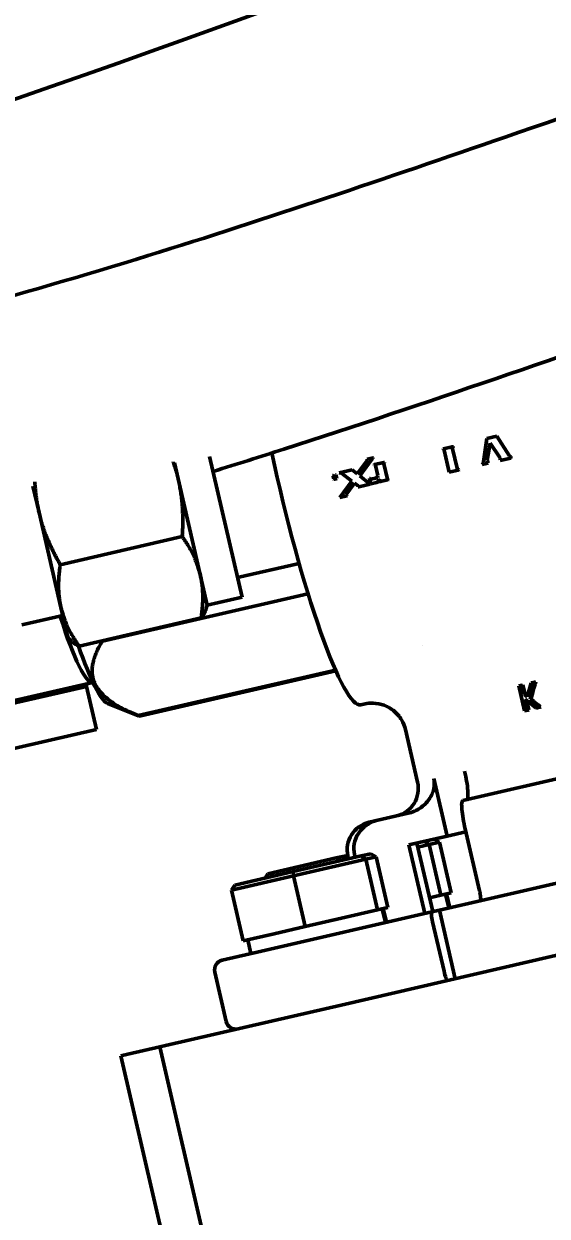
# Model space of a CAD drawing. Header units: inches. Extents: x 11 to 1621, y 11 to 1332.
# Drawn here: x 1264.19 to 1265.652, y 306.435 to 309.768 of the extents above; entities that cross this region are included whole.
import ezdxf

# ---------------------------------------------------------------- set-up
doc = ezdxf.new("R2010")
doc.units = ezdxf.units.IN
doc.header["$LTSCALE"] = 48
doc.header["$MEASUREMENT"] = 0
doc.layers.add('Dimension (ANSI)', color=7, linetype='Continuous', lineweight=25)
doc.layers.add('Visible (ANSI)', color=7, linetype='Continuous', lineweight=50)
doc.styles.add('Dimension Text', font='tahoma.ttf')
doc.dimstyles.new('ELC FT', dxfattribs={"dimscale": 48, "dimtxt": 0.12, "dimasz": 0.098425, "dimexe": 0.05, "dimexo": 0.1, "dimgap": 0.031496, "dimtad": 1, "dimdec": 5, "dimzin": 3, "dimdsep": 46, "dimlunit": 4, "dimtxsty": 'Dimension Text', "dimcen": 0.09, "dimdle": 0.5, "dimclrd": 5, "dimclre": 5, "dimclrt": 256, "dimadec": 1, "dimazin": 3, "dimtfac": 0.833333, "dimtofl": 0, "dimtmove": 0, "dimatfit": 3, "dimfxl": 0, "dimfrac": 2, "dimtolj": 1, "dimtzin": 0, "dimlwd": 25, "dimlwe": 25, "dimarcsym": 0})

# ---------------------------------------------------------------- blocks, each defined once
blk = doc.blocks.new('*D39')
at = {"layer": 'Defpoints', "color": 0, "linetype": 'Continuous', "transparency": 16777216}
for p in [(1445.072, 324.1902), (1247.197, 313.6302), (1445.072, 253.6927)]:
    blk.add_point(p, dxfattribs=at)
at = {"layer": 'Dimension (ANSI)', "color": 5, "linetype": 'Continuous', "lineweight": 25, "transparency": 16777216}
for p, q in [((1445.072, 319.3902), (1445.072, 251.2927)), ((1247.197, 308.8302), (1247.197, 251.2927)), ((1251.9214, 253.6927), (1440.3476, 253.6927))]:
    blk.add_line(p, q, dxfattribs=at)
at = {"layer": 'Dimension (ANSI)', "color": 5, "linetype": 'Continuous', "transparency": 16777216}
for points in [[(1251.9214, 254.4801), (1251.9214, 252.9053), (1247.197, 253.6927)], [(1440.3476, 254.4801), (1440.3476, 252.9053), (1445.072, 253.6927)]]:
    blk.add_solid(points, dxfattribs=at)
at = {"layer": 'Dimension (ANSI)', "linetype": 'Continuous', "lineweight": 25, "transparency": 16777216, "insert": (1346.1345, 258.8408), "char_height": 5.76, "attachment_point": 5, "style": 'Dimension Text'}
blk.add_mtext('\\A1;16\'-5 7/8"', dxfattribs=at)

msp = doc.modelspace()

# ---------------------------------------------------------------- linework, layer by layer
at = {"layer": 'Visible (ANSI)'}
for p, q in [((1265.483487, 308.608361), (1265.474667, 308.54305)), ((1265.511364, 308.614797), (1265.483487, 308.608361)), ((1265.511364, 308.614797), (1265.511616, 308.614855)), ((1265.546478, 308.561541), (1265.511364, 308.614797)), ((1265.361473, 308.579861), (1265.361385, 308.579612)), ((1265.361385, 308.579612), (1265.361443, 308.579272)), ((1265.361443, 308.579272), (1265.361557, 308.579048)), ((1265.362002, 308.579991), (1265.361473, 308.579861)), ((1265.361557, 308.579048), (1265.361817, 308.578817)), ((1265.361817, 308.578817), (1265.362093, 308.578693)), ((1265.386823, 308.585721), (1265.362002, 308.579991)), ((1265.362093, 308.578693), (1265.362569, 308.578511)), ((1265.362569, 308.578511), (1265.362962, 308.578331)), ((1265.362962, 308.578331), (1265.363364, 308.578112)), ((1265.363364, 308.578112), (1265.363712, 308.577943)), ((1265.363712, 308.577943), (1265.364039, 308.577602)), ((1265.364039, 308.577602), (1265.364204, 308.577244)), ((1265.364204, 308.577244), (1265.364354, 308.576522)), ((1265.364354, 308.576522), (1265.378648, 308.514608)), ((1265.386912, 308.585742), (1265.387164, 308.585801)), ((1265.387883, 308.58111), (1265.387954, 308.581316)), ((1265.387883, 308.58111), (1265.388141, 308.58117)), ((1265.388095, 308.580209), (1265.387883, 308.58111)), ((1265.387954, 308.581316), (1265.38802, 308.581793)), ((1265.387954, 308.581316), (1265.388211, 308.581375)), ((1265.38802, 308.581793), (1265.388076, 308.582209)), ((1265.388076, 308.582209), (1265.388199, 308.582593)), ((1265.388076, 308.582209), (1265.388332, 308.582268)), ((1265.400576, 308.526147), (1265.388095, 308.580209)), ((1265.388199, 308.582593), (1265.388329, 308.582895)), ((1265.388199, 308.582593), (1265.388455, 308.582652)), ((1265.388329, 308.582895), (1265.388516, 308.583305)), ((1265.388329, 308.582895), (1265.388584, 308.582954)), ((1265.388516, 308.583305), (1265.3887, 308.583632)), ((1265.388516, 308.583305), (1265.388771, 308.583364)), ((1265.3887, 308.583632), (1265.388803, 308.583845)), ((1265.3887, 308.583632), (1265.388954, 308.583691)), ((1265.388803, 308.583845), (1265.388841, 308.583984)), ((1265.388803, 308.583845), (1265.389057, 308.583904)), ((1265.388841, 308.583984), (1265.388955, 308.584153)), ((1265.388841, 308.583984), (1265.389095, 308.584043)), ((1265.388955, 308.584153), (1265.389022, 308.584322)), ((1265.388955, 308.584153), (1265.389209, 308.584211)), ((1265.389022, 308.584322), (1265.389121, 308.584605)), ((1265.389022, 308.584322), (1265.389275, 308.584381)), ((1265.389121, 308.584605), (1265.389313, 308.584946)), ((1265.389121, 308.584605), (1265.389374, 308.584664)), ((1265.389313, 308.584946), (1265.389411, 308.585182)), ((1265.389313, 308.584946), (1265.389566, 308.585004)), ((1265.389411, 308.585182), (1265.389526, 308.585445)), ((1265.389411, 308.585182), (1265.389664, 308.58524)), ((1265.389526, 308.585445), (1265.389593, 308.585614)), ((1265.389526, 308.585445), (1265.389779, 308.585503)), ((1265.389564, 308.585863), (1265.389817, 308.585921)), ((1265.389593, 308.585614), (1265.389564, 308.585863)), ((1265.389593, 308.585614), (1265.389845, 308.585673)), ((1265.484712, 308.547957), (1265.492611, 308.595582)), ((1265.492611, 308.595582), (1265.520466, 308.555403)), ((1264.610414, 308.541038), (1264.702371, 308.142726)), ((1264.708937, 308.558829), (1264.799808, 308.165222)), ((1265.121464, 308.509731), (1265.149482, 308.547621)), ((1265.163961, 308.552436), (1265.128533, 308.504042)), ((1265.148816, 308.550884), (1265.14922, 308.550977)), ((1265.148921, 308.550428), (1265.148816, 308.550884)), ((1265.149194, 308.549932), (1265.148921, 308.550428)), ((1265.149562, 308.549538), (1265.149194, 308.549932)), ((1265.149217, 308.55099), (1265.165919, 308.554846)), ((1265.149482, 308.547621), (1265.149759, 308.548344)), ((1265.149696, 308.549129), (1265.149562, 308.549538)), ((1265.149759, 308.548344), (1265.149696, 308.549129)), ((1265.164425, 308.552941), (1265.163961, 308.552436)), ((1265.163961, 308.552436), (1265.16423, 308.552498)), ((1265.164639, 308.553164), (1265.164425, 308.552941)), ((1265.164425, 308.552941), (1265.164695, 308.553004)), ((1265.164836, 308.553257), (1265.164639, 308.553164)), ((1265.164639, 308.553164), (1265.164909, 308.553226)), ((1265.165098, 308.553474), (1265.164836, 308.553257)), ((1265.164836, 308.553257), (1265.165107, 308.553319)), ((1265.165593, 308.553762), (1265.165098, 308.553474)), ((1265.165098, 308.553474), (1265.165369, 308.553537)), ((1265.165928, 308.553933), (1265.165593, 308.553762)), ((1265.165593, 308.553762), (1265.165865, 308.553825)), ((1265.165919, 308.554846), (1265.166194, 308.554909)), ((1265.165919, 308.554846), (1265.166048, 308.5547)), ((1265.166079, 308.554123), (1265.165928, 308.553933)), ((1265.165928, 308.553933), (1265.1662, 308.553996)), ((1265.166048, 308.5547), (1265.166322, 308.554764)), ((1265.166048, 308.5547), (1265.166169, 308.554482)), ((1265.166189, 308.554292), (1265.166079, 308.554123)), ((1265.166079, 308.554123), (1265.166352, 308.554186)), ((1265.166169, 308.554482), (1265.166442, 308.554545)), ((1265.166169, 308.554482), (1265.166189, 308.554292)), ((1265.166189, 308.554292), (1265.166462, 308.554356)), ((1265.19574, 308.541723), (1265.169484, 308.535661)), ((1265.195663, 308.538555), (1265.195782, 308.538837)), ((1265.195663, 308.538555), (1265.195918, 308.538614)), ((1265.195789, 308.537794), (1265.195663, 308.538555)), ((1265.196677, 308.542035), (1265.19574, 308.541723)), ((1265.195782, 308.538837), (1265.195857, 308.53911)), ((1265.195782, 308.538837), (1265.196036, 308.538896)), ((1265.195789, 308.537794), (1265.196045, 308.537853)), ((1265.205712, 308.494812), (1265.195789, 308.537794)), ((1265.195857, 308.53911), (1265.196172, 308.539739)), ((1265.195857, 308.53911), (1265.196111, 308.539169)), ((1265.196172, 308.539739), (1265.19635, 308.539966)), ((1265.196172, 308.539739), (1265.196425, 308.539798)), ((1265.19635, 308.539966), (1265.196552, 308.540383)), ((1265.19635, 308.539966), (1265.196603, 308.540024)), ((1265.196552, 308.540383), (1265.197032, 308.540796)), ((1265.196552, 308.540383), (1265.196805, 308.540442)), ((1265.196677, 308.542035), (1265.196929, 308.542093)), ((1265.197339, 308.541956), (1265.196677, 308.542035)), ((1265.197032, 308.540796), (1265.197337, 308.541168)), ((1265.197032, 308.540796), (1265.197285, 308.540854)), ((1265.197337, 308.541168), (1265.197507, 308.541531)), ((1265.197337, 308.541168), (1265.19759, 308.541226)), ((1265.197339, 308.541956), (1265.197591, 308.542015)), ((1265.197507, 308.541531), (1265.197339, 308.541956)), ((1265.197507, 308.541531), (1265.197759, 308.541589)), ((1265.474667, 308.54305), (1265.470901, 308.535763)), ((1265.470901, 308.535763), (1265.487047, 308.539491)), ((1265.484712, 308.547957), (1265.485348, 308.548103)), ((1265.487047, 308.539491), (1265.484712, 308.547957)), ((1265.487047, 308.539491), (1265.487799, 308.539664)), ((1265.520466, 308.555403), (1265.521012, 308.553922)), ((1265.521047, 308.549757), (1265.520637, 308.548976)), ((1265.521012, 308.553922), (1265.521272, 308.552486)), ((1265.521016, 308.547333), (1265.550362, 308.554108)), ((1265.521433, 308.550441), (1265.521047, 308.549757)), ((1265.521272, 308.552486), (1265.521433, 308.550441)), ((1265.546478, 308.561541), (1265.547121, 308.56169)), ((1265.550369, 308.55734), (1265.546478, 308.561541)), ((1265.550362, 308.554108), (1265.551114, 308.554282)), ((1265.550369, 308.55734), (1265.551077, 308.557504)), ((1265.054242, 308.505561), (1265.052477, 308.505153)), ((1265.052477, 308.505153), (1265.054997, 308.502662)), ((1265.054242, 308.505561), (1265.054497, 308.50562)), ((1265.056165, 308.503658), (1265.054242, 308.505561)), ((1265.056657, 308.503176), (1265.056165, 308.503658)), ((1265.056657, 308.503176), (1265.056918, 308.503236)), ((1265.057088, 308.502778), (1265.056657, 308.503176)), ((1265.061839, 308.507315), (1265.06043, 308.50699)), ((1265.06043, 308.50699), (1265.06153, 308.502227)), ((1265.061839, 308.507315), (1265.062094, 308.507374)), ((1265.064314, 308.496593), (1265.061839, 308.507315)), ((1265.070835, 308.512785), (1265.107226, 308.521187)), ((1265.077221, 308.511927), (1265.070835, 308.512785)), ((1265.10664, 308.489684), (1265.077221, 308.511927)), ((1265.107226, 308.521187), (1265.107477, 308.521245)), ((1265.107226, 308.521187), (1265.121464, 308.509731)), ((1265.128533, 308.504042), (1265.128847, 308.504115)), ((1265.128533, 308.504042), (1265.15584, 308.482072)), ((1265.169484, 308.535661), (1265.168944, 308.535482)), ((1265.168944, 308.535482), (1265.168976, 308.535158)), ((1265.168976, 308.535158), (1265.169017, 308.534981)), ((1265.169017, 308.534981), (1265.169131, 308.534734)), ((1265.169131, 308.534734), (1265.1692, 308.53462)), ((1265.1692, 308.53462), (1265.169467, 308.534452)), ((1265.169467, 308.534452), (1265.169892, 308.534406)), ((1265.169892, 308.534406), (1265.170168, 308.534383)), ((1265.170168, 308.534383), (1265.170775, 308.534351)), ((1265.170775, 308.534351), (1265.171047, 308.534284)), ((1265.171047, 308.534284), (1265.171428, 308.534243)), ((1265.171428, 308.534243), (1265.171693, 308.534146)), ((1265.171693, 308.534146), (1265.171996, 308.534072)), ((1265.171996, 308.534072), (1265.172358, 308.533538)), ((1265.172358, 308.533538), (1265.178868, 308.505339)), ((1265.378648, 308.514608), (1265.403984, 308.520457)), ((1265.401003, 308.524152), (1265.400576, 308.526147)), ((1265.401003, 308.524152), (1265.401694, 308.524312)), ((1265.40151, 308.523357), (1265.401003, 308.524152)), ((1265.40151, 308.523357), (1265.402213, 308.523519)), ((1265.401931, 308.522933), (1265.40151, 308.523357)), ((1265.401931, 308.522933), (1265.402641, 308.523097)), ((1265.402543, 308.522521), (1265.401931, 308.522933)), ((1265.402543, 308.522521), (1265.40326, 308.522686)), ((1265.403159, 308.52237), (1265.402543, 308.522521)), ((1265.403159, 308.52237), (1265.40388, 308.522537)), ((1265.403927, 308.522124), (1265.403159, 308.52237)), ((1265.403927, 308.522124), (1265.404654, 308.522292)), ((1265.404542, 308.521419), (1265.403927, 308.522124)), ((1265.403984, 308.520457), (1265.404574, 308.52058)), ((1265.404542, 308.521419), (1265.40528, 308.52159)), ((1265.404718, 308.520939), (1265.404542, 308.521419)), ((1265.404574, 308.52058), (1265.404718, 308.520939)), ((1265.404574, 308.52058), (1265.405324, 308.520753)), ((1265.404718, 308.520939), (1265.405463, 308.521111)), ((1264.214944, 308.475841), (1264.231928, 308.402276)), ((1265.054997, 308.502662), (1265.055132, 308.502532)), ((1265.055089, 308.498691), (1265.055063, 308.498139)), ((1265.055063, 308.498139), (1265.055144, 308.49754)), ((1265.05523, 308.499227), (1265.055089, 308.498691)), ((1265.055132, 308.502532), (1265.055587, 308.502134)), ((1265.055144, 308.49754), (1265.055331, 308.496978)), ((1265.055433, 308.499652), (1265.05523, 308.499227)), ((1265.055331, 308.496978), (1265.055605, 308.496482)), ((1265.055718, 308.500047), (1265.055433, 308.499652)), ((1265.055587, 308.502134), (1265.056041, 308.501792)), ((1265.055605, 308.496482), (1265.055959, 308.496043)), ((1265.05609, 308.500406), (1265.055718, 308.500047)), ((1265.055959, 308.496043), (1265.056351, 308.495705)), ((1265.056041, 308.501792), (1265.056489, 308.501504)), ((1265.056551, 308.50073), (1265.05609, 308.500406)), ((1265.056351, 308.495705), (1265.056843, 308.495439)), ((1265.056489, 308.501504), (1265.056859, 308.501341)), ((1265.056545, 308.498357), (1265.056656, 308.498916)), ((1265.056545, 308.498357), (1265.056816, 308.49842)), ((1265.056591, 308.49789), (1265.056545, 308.498357)), ((1265.0571, 308.501018), (1265.056551, 308.50073)), ((1265.056591, 308.49789), (1265.056864, 308.497953)), ((1265.0568, 308.49736), (1265.056591, 308.49789)), ((1265.056656, 308.498916), (1265.056903, 308.499365)), ((1265.056656, 308.498916), (1265.056926, 308.498979)), ((1265.0568, 308.49736), (1265.057074, 308.497424)), ((1265.057153, 308.496951), (1265.0568, 308.49736)), ((1265.056843, 308.495439), (1265.057376, 308.495289)), ((1265.056859, 308.501341), (1265.057466, 308.501165)), ((1265.056903, 308.499365), (1265.057332, 308.499749)), ((1265.056903, 308.499365), (1265.057172, 308.499427)), ((1265.057088, 308.502778), (1265.057349, 308.502839)), ((1265.057488, 308.502439), (1265.057088, 308.502778)), ((1265.057466, 308.501165), (1265.0571, 308.501018)), ((1265.057153, 308.496951), (1265.057429, 308.497015)), ((1265.057423, 308.496765), (1265.057153, 308.496951)), ((1265.057332, 308.499749), (1265.057637, 308.499919)), ((1265.057332, 308.499749), (1265.0576, 308.499811)), ((1265.057376, 308.495289), (1265.057795, 308.495262)), ((1265.057423, 308.496765), (1265.0577, 308.496829)), ((1265.057866, 308.496607), (1265.057423, 308.496765)), ((1265.058041, 308.502036), (1265.057485, 308.502435)), ((1265.057486, 308.502436), (1265.057746, 308.502496)), ((1265.057637, 308.499919), (1265.058156, 308.500126)), ((1265.057637, 308.499919), (1265.057905, 308.499981)), ((1265.057795, 308.495262), (1265.058319, 308.495284)), ((1265.057866, 308.496607), (1265.058144, 308.496671)), ((1265.0584, 308.496562), (1265.057866, 308.496607)), ((1265.058041, 308.502036), (1265.058304, 308.502097)), ((1265.058396, 308.501857), (1265.058041, 308.502036)), ((1265.058156, 308.500126), (1265.058792, 308.500304)), ((1265.058156, 308.500126), (1265.058423, 308.500187)), ((1265.058319, 308.495284), (1265.058922, 308.495367)), ((1265.058396, 308.501857), (1265.05866, 308.501918)), ((1265.058954, 308.501732), (1265.058396, 308.501857)), ((1265.0584, 308.496562), (1265.058678, 308.496627)), ((1265.059025, 308.496626), (1265.0584, 308.496562)), ((1265.058792, 308.500304), (1265.061813, 308.501001)), ((1265.058922, 308.495367), (1265.059604, 308.495506)), ((1265.058954, 308.501732), (1265.059219, 308.501793)), ((1265.059104, 308.501723), (1265.058954, 308.501732)), ((1265.059025, 308.496626), (1265.059303, 308.49669)), ((1265.059272, 308.496677), (1265.059025, 308.496626)), ((1265.059612, 308.50179), (1265.059104, 308.501723)), ((1265.059104, 308.501723), (1265.059369, 308.501784)), ((1265.062632, 308.497453), (1265.059272, 308.496677)), ((1265.059604, 308.495506), (1265.064314, 308.496593)), ((1265.059612, 308.50179), (1265.059876, 308.501852)), ((1265.0599, 308.501851), (1265.059612, 308.50179)), ((1265.06153, 308.502227), (1265.0599, 308.501851)), ((1265.061813, 308.501001), (1265.062632, 308.497453)), ((1265.064314, 308.496593), (1265.064597, 308.496658)), ((1265.072708, 308.443795), (1265.10664, 308.489684)), ((1265.113967, 308.484144), (1265.090901, 308.452637)), ((1265.124044, 308.476526), (1265.113967, 308.484144)), ((1265.123795, 308.474629), (1265.123867, 308.474848)), ((1265.123797, 308.474427), (1265.123795, 308.474629)), ((1265.1238, 308.474271), (1265.123797, 308.474427)), ((1265.123821, 308.474085), (1265.1238, 308.474271)), ((1265.123915, 308.473848), (1265.123821, 308.474085)), ((1265.123867, 308.474848), (1265.123914, 308.474982)), ((1265.123914, 308.474982), (1265.123978, 308.475143)), ((1265.124088, 308.473652), (1265.123915, 308.473848)), ((1265.123978, 308.475143), (1265.123998, 308.475363)), ((1265.124019, 308.475359), (1265.124086, 308.475639)), ((1265.124142, 308.476253), (1265.124044, 308.476526)), ((1265.124086, 308.475639), (1265.124152, 308.475834)), ((1265.124258, 308.473636), (1265.124088, 308.473652)), ((1265.124137, 308.476044), (1265.124142, 308.476253)), ((1265.124152, 308.475834), (1265.124137, 308.476044)), ((1265.124424, 308.473652), (1265.124258, 308.473636)), ((1265.12572, 308.473951), (1265.124424, 308.473652)), ((1265.157861, 308.481369), (1265.12572, 308.473949)), ((1265.15584, 308.482072), (1265.156364, 308.482193)), ((1265.15584, 308.482072), (1265.156319, 308.482062)), ((1265.15589, 308.496585), (1265.155932, 308.496352)), ((1265.155932, 308.496352), (1265.159273, 308.48188)), ((1265.156176, 308.49695), (1265.156571, 308.497041)), ((1265.157016, 308.496799), (1265.156176, 308.49695)), ((1265.156319, 308.482062), (1265.156845, 308.482183)), ((1265.156319, 308.482062), (1265.156949, 308.482013)), ((1265.156949, 308.482013), (1265.157476, 308.482135)), ((1265.156949, 308.482013), (1265.157354, 308.48188)), ((1265.157016, 308.496799), (1265.157414, 308.496891)), ((1265.157701, 308.495948), (1265.157016, 308.496799)), ((1265.157354, 308.48188), (1265.157884, 308.482002)), ((1265.157354, 308.48188), (1265.157861, 308.481369)), ((1265.158012, 308.495553), (1265.157701, 308.495948)), ((1265.157861, 308.481369), (1265.158397, 308.481493)), ((1265.158012, 308.495553), (1265.158421, 308.495647)), ((1265.158604, 308.495), (1265.158012, 308.495553)), ((1265.158604, 308.495), (1265.159018, 308.495096)), ((1265.159113, 308.494699), (1265.158604, 308.495)), ((1265.159113, 308.494699), (1265.15953, 308.494796)), ((1265.15955, 308.494603), (1265.159113, 308.494699)), ((1265.159273, 308.48188), (1265.175323, 308.485585)), ((1265.15955, 308.494603), (1265.159969, 308.4947)), ((1265.159956, 308.49462), (1265.15955, 308.494603)), ((1265.172565, 308.497531), (1265.159956, 308.49462)), ((1265.175323, 308.485585), (1265.175857, 308.485708)), ((1265.183156, 308.49497), (1265.183346, 308.494763)), ((1265.183346, 308.494763), (1265.183597, 308.494128)), ((1265.183597, 308.494128), (1265.183819, 308.49333)), ((1265.183819, 308.49333), (1265.183985, 308.492614)), ((1265.183985, 308.492614), (1265.184213, 308.491161)), ((1265.184056, 308.488399), (1265.183995, 308.487962)), ((1265.184271, 308.489524), (1265.184056, 308.488399)), ((1265.184213, 308.491161), (1265.184258, 308.490091)), ((1265.184258, 308.490091), (1265.184271, 308.489524)), ((1265.184318, 308.487777), (1265.184833, 308.48786)), ((1265.184833, 308.48786), (1265.185895, 308.488122)), ((1265.184833, 308.48786), (1265.185367, 308.487983)), ((1265.185895, 308.488122), (1265.207385, 308.493083)), ((1265.205712, 308.494812), (1265.206224, 308.49493)), ((1265.205812, 308.494432), (1265.205712, 308.494812)), ((1265.205812, 308.494432), (1265.206329, 308.494551)), ((1265.20599, 308.494167), (1265.205812, 308.494432)), ((1265.20599, 308.494167), (1265.20651, 308.494287)), ((1265.206209, 308.494029), (1265.20599, 308.494167)), ((1265.206209, 308.494029), (1265.20673, 308.494149)), ((1265.20645, 308.493897), (1265.206209, 308.494029)), ((1265.20645, 308.493897), (1265.206973, 308.494017)), ((1265.206812, 308.493745), (1265.20645, 308.493897)), ((1265.206812, 308.493745), (1265.207337, 308.493866)), ((1265.207107, 308.493578), (1265.206812, 308.493745)), ((1265.207107, 308.493578), (1265.207635, 308.493699)), ((1265.207329, 308.493323), (1265.207107, 308.493578)), ((1265.207329, 308.493323), (1265.20786, 308.493445)), ((1265.207385, 308.493083), (1265.207329, 308.493323)), ((1265.207385, 308.493083), (1265.207918, 308.493206)), ((1265.091918, 308.448231), (1265.072708, 308.443795)), ((1265.090901, 308.452637), (1265.090654, 308.451805)), ((1265.090654, 308.451805), (1265.091354, 308.451966)), ((1265.090654, 308.451805), (1265.090707, 308.451493)), ((1265.090707, 308.451493), (1265.091411, 308.451655)), ((1265.090707, 308.451493), (1265.090826, 308.450882)), ((1265.090826, 308.450882), (1265.091539, 308.451047)), ((1265.090826, 308.450882), (1265.091051, 308.450657)), ((1265.090901, 308.452637), (1265.091591, 308.452796)), ((1265.091051, 308.450657), (1265.091346, 308.450363)), ((1265.091346, 308.450363), (1265.092067, 308.45053)), ((1265.091346, 308.450363), (1265.091639, 308.450162)), ((1265.091639, 308.450162), (1265.092363, 308.450329)), ((1265.091639, 308.450162), (1265.091948, 308.449969)), ((1265.092579, 308.44838), (1265.091918, 308.448231)), ((1265.091948, 308.449969), (1265.092676, 308.450137)), ((1265.091948, 308.449969), (1265.092354, 308.449676)), ((1265.092354, 308.449676), (1265.093088, 308.449845)), ((1265.092354, 308.449676), (1265.092766, 308.449452)), ((1265.092579, 308.44838), (1265.093331, 308.448554)), ((1265.0928, 308.448488), (1265.092579, 308.44838)), ((1265.092766, 308.449452), (1265.093504, 308.449623)), ((1265.092766, 308.449452), (1265.093071, 308.449199)), ((1265.093132, 308.448712), (1265.0928, 308.448488)), ((1265.0928, 308.448488), (1265.093551, 308.448662)), ((1265.093132, 308.448712), (1265.093881, 308.448885)), ((1264.231928, 308.402276), (1264.293299, 308.136448)), ((1264.291528, 308.255789), (1264.632323, 308.334468)), ((1264.787216, 308.219766), (1264.958909, 308.259405)), ((1264.408976, 308.042217), (1264.9838, 308.174926)), ((1264.293299, 308.136448), (1264.312567, 308.05299)), ((1264.702315, 308.14297), (1264.699381, 308.133374)), ((1264.799808, 308.165222), (1264.702371, 308.142726)), ((1264.298508, 308.113888), (1264.184019, 308.087456)), ((1264.344023, 308.028408), (1264.684818, 308.107087)), ((1264.312567, 308.05299), (1264.319411, 308.045651)), ((1265.303318, 308.028764), (1265.303325, 308.028733)), ((1264.509386, 307.833946), (1265.060773, 307.961244)), ((1264.516377, 307.833113), (1265.061763, 307.959025)), ((1264.382006, 307.926621), (1264.142645, 307.87136)), ((1264.364545, 307.915909), (1264.156854, 307.86796)), ((1264.364545, 307.915909), (1264.36308, 307.922252)), ((1264.39238, 307.795338), (1264.364545, 307.915909)), ((1264.382705, 307.926802), (1264.382224, 307.926675)), ((1265.582067, 307.919501), (1265.572762, 307.917353)), ((1265.572762, 307.917353), (1265.588871, 307.847574)), ((1265.582067, 307.919501), (1265.584591, 307.920084)), ((1265.588096, 307.893385), (1265.582067, 307.919501)), ((1265.59062, 307.893968), (1265.584591, 307.920084)), ((1265.60715, 307.925292), (1265.596548, 307.88631)), ((1265.604406, 307.879958), (1265.617669, 307.927721)), ((1265.617669, 307.927721), (1265.60715, 307.925292)), ((1265.617669, 307.927721), (1265.620272, 307.928321)), ((1265.588096, 307.893385), (1265.59062, 307.893968)), ((1265.596548, 307.88631), (1265.588096, 307.893385)), ((1265.598177, 307.849722), (1265.591205, 307.879919)), ((1265.591205, 307.879919), (1265.621237, 307.855046)), ((1265.600701, 307.850305), (1265.594492, 307.877197)), ((1265.604406, 307.879958), (1265.60691, 307.880536)), ((1265.632161, 307.857568), (1265.604406, 307.879958)), ((1264.424085, 307.867539), (1264.509739, 307.833802)), ((1265.143196, 307.86671), (1265.131787, 307.864076)), ((1265.143197, 307.86671), (1265.143196, 307.86671)), ((1265.588871, 307.847574), (1265.598177, 307.849722)), ((1265.598177, 307.849722), (1265.600701, 307.850305)), ((1265.621237, 307.855046), (1265.632161, 307.857568)), ((1265.632161, 307.857568), (1265.634751, 307.858166)), ((1264.39238, 307.795338), (1264.103967, 307.728753)), ((1265.290185, 307.648109), (1265.256283, 307.794953)), ((1265.256294, 307.794903), (1265.256295, 307.794899)), ((1265.872789, 307.701803), (1265.416395, 307.596436)), ((1265.33521, 307.658504), (1265.372406, 307.497388)), ((1265.178598, 307.541536), (1265.154453, 307.535962)), ((1265.178598, 307.541536), (1265.263583, 307.561156)), ((1265.425013, 307.509533), (1265.372406, 307.497388)), ((1265.423242, 307.517205), (1265.463096, 307.344581)), ((1265.372406, 307.497388), (1265.265747, 307.472764)), ((1265.310029, 307.280959), (1265.265747, 307.472764)), ((1265.332523, 307.286152), (1265.288241, 307.477957)), ((1265.322437, 307.47373), (1265.290898, 307.466449)), ((1265.322437, 307.47373), (1265.309237, 307.482804)), ((1265.35097, 307.480317), (1265.322437, 307.47373)), ((1265.322437, 307.47373), (1265.355205, 307.331794)), ((1265.35097, 307.480317), (1265.336036, 307.488991)), ((1265.35097, 307.480317), (1265.383738, 307.338381)), ((1264.942528, 307.398143), (1265.132209, 307.441934)), ((1265.095025, 307.443451), (1265.063014, 307.436061)), ((1265.097215, 307.433855), (1265.095444, 307.441527)), ((1265.113777, 307.44576), (1265.115548, 307.438088)), ((1265.132209, 307.441934), (1265.159007, 307.448121)), ((1265.145408, 307.43286), (1265.132209, 307.441934)), ((1265.173941, 307.439447), (1265.145408, 307.43286)), ((1265.173941, 307.439447), (1265.159007, 307.448121)), ((1265.173941, 307.439447), (1265.20671, 307.297511)), ((1265.063014, 307.436061), (1264.871209, 307.391779)), ((1265.145408, 307.43286), (1264.94345, 307.386234)), ((1265.063014, 307.436061), (1265.074819, 307.428684)), ((1265.145408, 307.43286), (1265.178177, 307.290924)), ((1265.97606, 307.434724), (1265.351032, 307.290425)), ((1264.94345, 307.386234), (1264.770024, 307.346195)), ((1264.779645, 307.360538), (1264.942528, 307.398143)), ((1264.871209, 307.391779), (1264.863833, 307.379974)), ((1264.94345, 307.386234), (1264.942528, 307.398143)), ((1264.94345, 307.386234), (1264.976218, 307.244298)), ((1264.779645, 307.360538), (1264.770024, 307.346195)), ((1264.770024, 307.346195), (1264.802793, 307.20426)), ((1265.355205, 307.331794), (1265.383738, 307.338381)), ((1265.323667, 307.324513), (1265.355205, 307.331794)), ((1265.377047, 307.296431), (1265.368191, 307.334792)), ((1265.369958, 307.3352), (1265.378814, 307.296839)), ((1265.379948, 307.297101), (1265.371091, 307.335462)), ((1264.854091, 307.175697), (1265.329502, 307.285454)), ((1266.279168, 307.302674), (1265.076474, 307.02501)), ((1265.077198, 307.267611), (1265.178177, 307.290924)), ((1265.178177, 307.290924), (1265.20671, 307.297511)), ((1265.200019, 307.255561), (1265.191162, 307.293922)), ((1265.192929, 307.29433), (1265.201785, 307.255969)), ((1265.202919, 307.25623), (1265.194063, 307.294591)), ((1265.351032, 307.290425), (1265.329502, 307.285454)), ((1265.395314, 307.09862), (1265.351032, 307.290425)), ((1264.889506, 307.224279), (1264.976218, 307.244298)), ((1264.976218, 307.244298), (1265.077198, 307.267611)), ((1265.364079, 307.119693), (1265.332196, 307.257792)), ((1264.802793, 307.20426), (1264.889506, 307.224279)), ((1264.824296, 307.168818), (1264.81544, 307.207179)), ((1264.854091, 307.175697), (1264.744023, 307.150286)), ((1264.755253, 306.979134), (1264.72337, 307.117234)), ((1264.942816, 306.994152), (1265.076474, 307.02501)), ((1264.942816, 306.994152), (1264.585633, 306.91169)), ((1264.480424, 306.887401), (1264.569487, 306.907963)), ((1264.569487, 306.907963), (1264.585633, 306.91169)), ((1264.569487, 306.907963), (1264.728901, 306.217464)), ((1264.460918, 306.882897), (1264.480424, 306.887401)), ((1264.620332, 306.192399), (1264.460918, 306.882897))]:
    msp.add_line(p, q, dxfattribs=at)
for centre, radius, start, end in [((1247.196979, 358.380235), 50.625, 270.4164882, 294.5628914), ((1247.196979, 358.380235), 51.6875, 280.5924941, 294.6749842), ((1265.213463, 307.630397), 0.07874, 283, 13), ((1265.172166, 307.45924), 0.07874, 103, 193), ((1264.750223, 307.123433), 0.027559, 103, 193), ((1264.782105, 306.985333), 0.027559, 193, 283)]:
    msp.add_arc(centre, radius, start, end, dxfattribs=at)
for centre, major_axis, ratio, start_param, end_param in [((1265.388593, 308.57846), (0.000971, 0.007403), 0.99356294, 0, 0.37255332), ((1264.985657, 308.497033), (0.14613, -0.632957), 0.13052619, 4.56932724, 6.28318531), ((1265.54889, 308.555733), (0.001472, -0.001624), 0.99555668, 0, 1.65411867), ((1265.170454, 308.505755), (-0.000419, -0.008476), 0.99269364, 0.29856626, 1.57079633), ((1265.170867, 308.497384), (0.004456, -0.011799), 0.99175522, 0, 1.01778285), ((1264.287527, 308.335857), (0.094479, -0.409235), 0.13052619, 5.26021583, 6.28728433), ((1264.394603, 308.360577), (0.121775, -0.527464), 0.13052619, 5.32727113, 5.32988687), ((1264.320082, 308.343373), (0.109999, -0.476456), 0.13052619, 5.40112061, 6.19372304), ((1265.833379, 307.930071), (0.490614, 1.718432), 0.11446195, 1.60448149, 1.63227825), ((1265.657687, 307.893952), (-0.523318, 0.435382), 0.06317332, 1.49497394, 1.5075119), ((1265.741532, 307.913524), (-0.840711, 0.666689), 0.10236949, 1.49150932, 1.5248609), ((1264.394603, 308.360577), (0.121775, -0.527464), 0.13052619, 6.1892862, 6.28318531), ((1265.335701, 307.258601), (-0.006199, 0.026853), 0.13052619, 0, 1.57079633), ((1265.367584, 307.120502), (0.006199, -0.026853), 0.13052619, 4.71238898, 6.28318531)]:
    msp.add_ellipse(centre, major_axis=major_axis, ratio=ratio, start_param=start_param, end_param=end_param, dxfattribs=at)
for points, knots in [([(1261.67882, 308.481141), (1262.266455, 308.584755), (1262.858309, 308.691154), (1263.808349, 308.908769), (1264.175123, 309.007832), (1264.871317, 309.223587), (1265.202177, 309.336547), (1265.947957, 309.59355), (1266.364084, 309.738604), (1267.012043, 309.938302), (1267.232965, 310.002099), (1267.742714, 310.134305), (1268.034479, 310.199725), (1268.554402, 310.291155), (1268.777457, 310.323069), (1269.127076, 310.359741), (1269.248939, 310.370184), (1269.371949, 310.378312)], [0, 0, 0, 0, 4.55194059, 4.55194059, 7.57945591, 7.57945591, 10.38222915, 10.38222915, 13.85463358, 13.85463358, 15.60562098, 15.60562098, 17.80394448, 17.80394448, 19.38597673, 19.38597673, 20.21481685, 20.21481685, 20.21481685, 20.21481685]), ([(1264.718659, 308.516718), (1264.784887, 308.537225), (1264.85079, 308.558026), (1265.315284, 308.706946), (1265.703623, 308.843505), (1266.503123, 309.117871), (1266.914104, 309.255177), (1267.651841, 309.46398), (1267.974111, 309.543388), (1268.506988, 309.645105), (1268.710487, 309.677542), (1269.102434, 309.725582), (1269.29025, 309.742733), (1269.562302, 309.758639), (1269.644095, 309.762302), (1269.726146, 309.764824)], [7.56738967, 7.56738967, 7.56738967, 7.56738967, 8.1036812, 8.1036812, 11.36366264, 11.36366264, 14.83606707, 14.83606707, 17.44448539, 17.44448539, 19.00566452, 19.00566452, 20.37682573, 20.37682573, 20.96143669, 20.96143669, 20.96143669, 20.96143669]), ([(1265.256294, 307.794903), (1265.254113, 307.804341), (1265.250305, 307.813908), (1265.239695, 307.831517), (1265.232706, 307.839725), (1265.216368, 307.85349), (1265.206728, 307.859112), (1265.186788, 307.866632), (1265.176204, 307.868624), (1265.157822, 307.869211), (1265.149606, 307.86819), (1265.143197, 307.86671)], [0, 0, 0, 0, 0.08199691, 0.08199691, 0.16609298, 0.16609298, 0.253226308, 0.253226308, 0.339873808, 0.339873808, 0.415491685, 0.415491685, 0.415491685, 0.415491685]), ([(1265.427584, 307.599019), (1265.42907, 307.599362), (1265.430259, 307.602212), (1265.43117, 307.610688), (1265.431106, 307.617676), (1265.429928, 307.632017), (1265.428704, 307.641649), (1265.425795, 307.658984), (1265.423698, 307.669513), (1265.421633, 307.678457)], [0.314212056, 0.314212056, 0.314212056, 0.314212056, 0.403231193, 0.403231193, 0.488488999, 0.488488999, 0.566002405, 0.566002405, 0.635947237, 0.635947237, 0.635947237, 0.635947237]), ([(1265.33521, 307.658504), (1265.337275, 307.64956), (1265.337285, 307.63855), (1265.333346, 307.619634), (1265.32831, 307.608557), (1265.31613, 307.591132), (1265.306495, 307.581904), (1265.287628, 307.569283), (1265.274868, 307.563762), (1265.263583, 307.561156)], [0.635947237, 0.635947237, 0.635947237, 0.635947237, 0.705892069, 0.705892069, 0.783405476, 0.783405476, 0.868663282, 0.868663282, 0.957682418, 0.957682418, 0.957682418, 0.957682418]), ([(1265.423242, 307.517205), (1265.42111, 307.52644), (1265.418902, 307.537355), (1265.415886, 307.554856), (1265.414581, 307.564451), (1265.413298, 307.578466), (1265.413146, 307.585218), (1265.413903, 307.593415), (1265.415006, 307.596115), (1265.416395, 307.596436)], [0, 0, 0, 0, 0.072218735, 0.072218735, 0.147130894, 0.147130894, 0.225931358, 0.225931358, 0.309168239, 0.309168239, 0.309168239, 0.309168239]), ([(1265.178598, 307.541536), (1265.168045, 307.5391), (1265.156129, 307.533904), (1265.138784, 307.521876), (1265.130127, 307.513091), (1265.119182, 307.496253), (1265.114786, 307.485342), (1265.111389, 307.46636), (1265.111645, 307.454994), (1265.113777, 307.44576)], [-0.309168239, -0.309168239, -0.309168239, -0.309168239, -0.225931358, -0.225931358, -0.147130894, -0.147130894, -0.072218735, -0.072218735, 0, 0, 0, 0]), ([(1265.465544, 307.316862), (1265.466016, 307.316971), (1265.466386, 307.317908), (1265.466641, 307.32074), (1265.466584, 307.3231), (1265.466135, 307.328001), (1265.465677, 307.331368), (1265.464619, 307.337509), (1265.463844, 307.34134), (1265.463096, 307.344581)], [-0.321660975, -0.321660975, -0.321660975, -0.321660975, -0.293394199, -0.293394199, -0.26598674, -0.26598674, -0.239697108, -0.239697108, -0.214349975, -0.214349975, -0.214349975, -0.214349975])]:
    msp.add_open_spline(points, degree=3, knots=knots, dxfattribs=at)
for points, weights in [([(1264.621676, 308.492256), (1264.615756, 308.517897), (1264.606699, 308.54333)], [1, 1.01345805719, 1.01737217959]), ([(1264.220408, 308.487474), (1264.222529, 308.442986), (1264.231928, 308.402276)], [1.01863196522, 1.02153787975, 1]), ([(1264.632323, 308.334468), (1264.637977, 308.421649), (1264.621676, 308.492256)], [1, 1.0379548493, 1]), ([(1264.231928, 308.402276), (1264.248229, 308.331669), (1264.291528, 308.255789)], [1, 1.0379548493, 1]), ([(1264.683047, 308.226428), (1264.670866, 308.279192), (1264.632323, 308.334468)], [1, 1.0379548493, 1]), ([(1264.291528, 308.255789), (1264.281118, 308.189212), (1264.293299, 308.136448)], [1, 1.0379548493, 1]), ([(1264.684818, 308.107087), (1264.695229, 308.173664), (1264.683047, 308.226428)], [1, 1.0379548493, 1]), ([(1264.293299, 308.136448), (1264.305481, 308.083684), (1264.344023, 308.028408)], [1, 1.0379548493, 1]), ([(1264.699381, 308.133374), (1264.695824, 308.121739), (1264.684818, 308.107087)], [1.01879587551, 1.02083358606, 1]), ([(1264.344023, 308.028408), (1264.327708, 308.036753), (1264.319411, 308.045651)], [1, 1.02083358606, 1.01879587551]), ([(1264.408976, 308.042217), (1264.32544, 307.907205), (1264.509386, 307.833946)], [1.42761602676, 1.57037762945, 1.42761602676])]:
    msp.add_rational_spline(points, weights, degree=2, dxfattribs=at)

# ---------------------------------------------------------------- dimensions: what is measured, and where the dimension line sits
at = {"layer": 'Dimension (ANSI)', "color": 5, "linetype": 'Continuous', "lineweight": 25, "true_color": 0x0000ff}
dim = msp.add_linear_dim(base=(1445.071979, 253.692735), p1=(1247.196979, 313.630235), p2=(1445.071979, 324.190163), angle=180, dimstyle='ELC FT', override={"dimgap": 0.031496, "dimdec": 5, "dimlfac": 1, "dimtol": 0, "dimlim": 0, "dimtp": 0, "dimtm": 0, "dimtdec": 2, "dimatfit": 1}, dxfattribs=at)
dim.commit()
dim.dimension.update_dxf_attribs({"geometry": '*D39', "text_midpoint": (1346.134479, 253.692735), "dimtype": 160})

doc.saveas('drawing.dxf')
